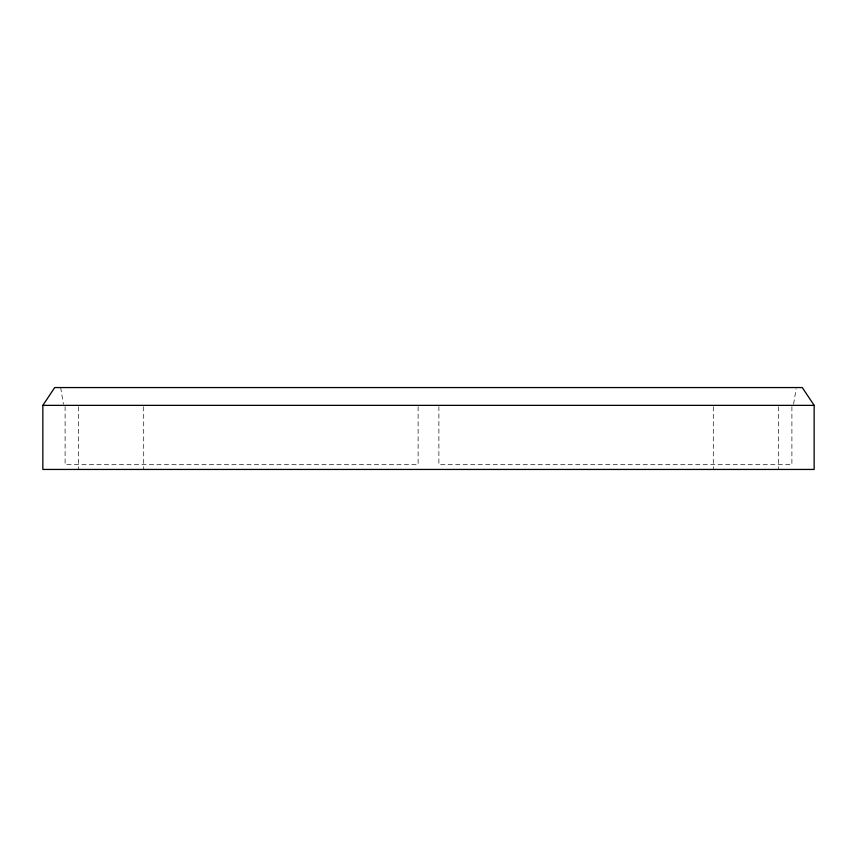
<?xml version="1.0" encoding="UTF-8"?>
<svg xmlns="http://www.w3.org/2000/svg" width="857" height="857" viewBox="0 0 857 857"><rect width="100%" height="100%" fill="white"/><g stroke="black" fill="none" stroke-linecap="round" stroke-linejoin="round"><path stroke-width="0.64" stroke-dasharray="4.29 3.21" d="M793.593 404.086L796.142 388.832M60.654 387.557L63.407 404.086M791.9 406.679L791.9 464.687L438.88 464.687L438.88 406.679M778.552 406.7L778.552 469.443M713.292 406.7L713.292 469.443M418.12 406.679L418.12 464.687L65.1 464.687L65.1 406.679M143.708 406.7L143.708 469.443M78.448 406.7L78.448 469.443"/><path stroke-width="1.29" d="M42.85 405.361L54.719 387.557L802.281 387.557L814.15 405.361L814.15 469.443L42.85 469.443L42.85 405.361L814.15 405.361"/></g></svg>
